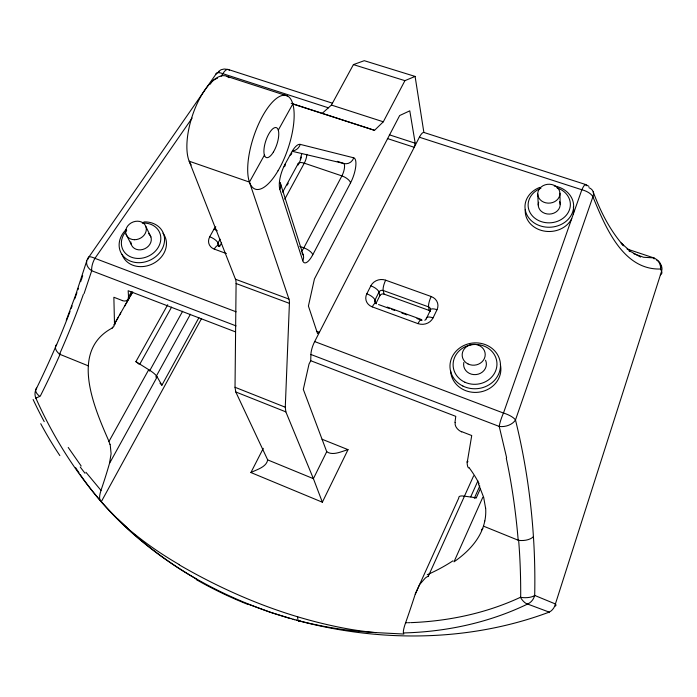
<?xml version="1.0" encoding="UTF-8"?>
<svg xmlns="http://www.w3.org/2000/svg" width="697" height="697" viewBox="0 0 697 697"><rect width="100%" height="100%" fill="white"/><g stroke="black" fill="none" stroke-linecap="round" stroke-linejoin="round"><path stroke-width="1.05" d="M122.332 300.538L113.864 297.262L114.5 323.983L113.838 326.466L112.182 328.052L112.67 327.154M114.5 323.817L132.735 291.834M322.066 439.249L348.021 449.652L322.354 502.206L250.911 472.54C256.749 469.543 266.472 467.173 267.683 459.889L235.778 391.967L235.02 387.271L236.091 283.531A17.338 6.299 -69.4 0 0 235.473 279.244L189.175 161.199L249.439 182.1L288.959 299.091A17.564 5.785 -69.4 0 1 289.412 303.361L285.282 407.214L285.857 411.875L313.397 478.665L326.727 451.682L303.308 389.396L309.024 364.061L310.731 360.724L310.906 354.485A12.128 3.668 -69.3 0 1 314.669 341.565L419.385 137.231A11.474 3.258 -71.7 0 1 423.881 132.456L415.098 76.426L364.27 60.683L353.414 64.603L331.423 105.064L322.232 113.332L291.207 103.313M112.156 328.069C69.038 351.053 94.444 408.093 108.985 441.41L148.731 369.689L135.898 361.656L167.724 304.728M454.975 422.487L455.768 416.344L310.731 360.724M467.565 460.49C466.424 461.397 467.617 470.066 469.429 467.643M586.168 185.777A11.901 2.187 -71.2 0 0 581.847 189.758L503.478 413.051A12.651 2.326 -69.6 0 0 499.226 426.425L506.623 457.702M484.781 521.007C481.322 538.476 468.175 552.041 453.991 561.826L482.803 497.292M316.421 331.171L319.418 332.295L317.562 333.619L308.414 306.027L314.434 278.957L399.66 115.545L409.784 110.832L415.203 143.207L414.227 147.294L387.384 138.546M85.94 472.278L100.978 490.366A260.817 113.925 -63.9 0 0 109.473 463.461L111.102 453.73L110.222 444.86A20.535 18.061 66.8 0 0 110.048 444.311M300.259 158.951L301.723 153.915M87.831 259.362L88.249 257.96L215.695 74.527A10.952 9.2 14.4 0 1 219.172 71.73M86.742 260.913L75.581 295.206L66.25 320.298M403.415 633.094A13.121 2.492 -68.1 0 1 405.61 622.787A283.879 63 -67.2 0 0 415.255 594.132L419.585 584.583L425.292 578.048A22.783 20.126 55.7 0 1 425.745 577.717A19.716 17.425 55.2 0 1 428.324 576.158M82.22 277.214L82.69 275.768M81.505 279.384L81.985 277.937M84.067 293.611L91.699 270.75A11.509 5.079 -68.8 0 1 94.931 258.352L192.128 118.072M474.3 498.102A7.859 2.257 25 0 1 476.295 497.797L480.172 489.155M470.745 496.813L477.889 480.939M474.509 497.815L479.815 485.975M464.246 496.612L473.603 475.885M428.333 576.184L464.463 496.177L476.295 497.797M415.255 594.123L458.792 497.989A15.526 4.409 25.1 0 1 464.463 496.177M467.234 462.32L471.73 435.538L461.754 431.687M424.795 320.228A3.25 2.901 -10 0 0 426.294 318.764L430.223 310.644A3.25 2.893 -9.7 0 0 428.568 306.88A8.068 2.004 -70.2 0 1 431.182 296.513L385.659 280.194A11.204 9.897 -13 0 0 370.865 285.84L366.796 293.82A11.23 9.941 -13.4 0 0 372.285 306.88L417.991 323.635A8.137 2.039 -69.9 0 1 422.007 320.393L416.954 318.546M370.83 285.831A7.998 2.988 26.7 0 1 378.968 292.104L379.839 295.72L375.857 303.674L374.969 300.085A8.015 2.954 26.8 0 0 366.796 293.82M250.911 472.54L263.283 448.345M353.727 157.87A17.007 5.428 -71.3 0 1 350.582 182.806L312.814 254.701A8.608 3.232 27.8 0 0 303.857 247.836L299.841 246.398M278.286 130.139L292.81 103.966L374.524 130.33L383.306 121.801L404.922 80.652L415.098 76.426M287.225 185.088L288.262 183.18M284.768 199.168L304.284 163.176A8.416 2.927 -71.4 0 0 306.854 154.333M282.66 192.128L298.168 163.612M292.792 151.432L343.447 163.386A8.538 8.05 -75.4 0 0 353.745 157.818L300.276 144.392A18.758 6.604 -71.4 0 0 291.564 152.347L285.056 164.222A9.514 3.938 29 0 1 284.141 166.714M196.502 579.085C160.894 558.602 128.588 532.377 101.309 501.666L201.581 318.468M160.014 383.272A7.04 1.873 28.5 0 1 161.887 385.232L198.906 317.693M155.788 377.077L190.412 314.251M109.481 463.453L157.165 376.877A14.219 3.825 28.7 0 0 148.731 369.689M220.113 239.176L218.013 242.965A3.102 2.649 -21.9 0 0 219.067 246.381M149.506 371.074L182.631 311.263M221.62 242.896L219.529 246.668L218.013 242.965A7.737 2.744 29 0 0 209.727 236.771L213.953 229.2A10.803 9.2 -21.5 0 1 215.8 226.804M249.439 182.1L264.407 155.135L264.633 155.745M139.958 363.878L171.584 307.133M131.35 291.956L128.553 296.844L128.152 290.719L235.394 331.842M113.968 324.88L114.23 324.427A7.571 2.152 29.3 0 0 115.057 322.798L114.508 321.848M114.7 323.608L118.438 317.048M119.37 315.419L120.773 312.962M124.493 306.445L125.416 304.816M125.887 304.005L128.196 299.945M128.657 299.144L129.59 297.523M130.513 295.903L132.352 292.67M221.115 76.234L222.874 73.699A10.969 4.443 -72.5 0 1 229.444 70.441M481.366 529.92L482.829 528.335M218.536 71.503L221.123 69.709L224.19 69.012L228.267 69.482L332.521 103.226M555.169 606.076A11.91 3.067 19.8 0 0 555.404 603.968L534.66 595.412A12.119 4.818 3.2 0 1 520.38 597.329C486.21 613.229 448.65 621.158 411.082 622.63M348.021 449.652C341.513 451.403 332.817 456.03 326.727 451.682M410.167 622.665L408.32 622.726M407.405 622.752L405.558 622.804M376.18 632.615L403.877 634.043L403.485 632.946C446.219 631.848 489.006 622.691 527.594 604.046A12.128 11.222 -77.1 0 0 534.66 595.412M297.401 620.452L298.377 620.722C380.301 642.59 469.351 641.963 549.219 612.123A11.823 10.978 -83.5 0 0 555.404 603.968L661.575 271.255A10.821 8.591 -21.5 0 0 660.355 264.25M297.837 620.496C323.373 627.117 349.572 631.264 375.918 632.606A299.388 270.366 -11 0 1 348.143 628.929C288.532 618.143 231.439 595.16 179.164 564.814M296.861 620.243L295.885 619.99L296.417 620.182M294.909 619.729L291.494 618.797M248.393 604.255L270.584 612.41L291.006 618.666M294.448 619.642L294.944 619.781M292.975 619.232L293.472 619.363M353.414 64.603L404.922 80.652M331.423 105.064L383.306 121.801M328.487 107.843L222.874 73.699A10.986 4.435 35.1 0 0 215.695 74.527M419.385 137.231L581.847 189.758A11.988 5.776 18.2 0 1 592.903 196.772C605.048 225.95 622.526 270.27 660.573 269.007L661.575 271.255A10.847 4.879 17 0 1 660.329 274.888M227.196 76.47L287.382 95.951M423.881 132.456L585.646 184.522L588.939 186.369M389.362 134.809L415.203 143.207M322.232 113.332L374.524 130.33M627.039 248.995L653.673 257.864A10.638 10.159 78.9 0 1 660.573 269.007A10.838 8.599 -21.6 0 0 656.6 259.92M337.313 161.329L343.447 163.386A8.486 2.753 -71.4 0 1 341.913 175.888L303.857 247.836A8.634 2.866 -70.4 0 1 301.365 251.225M379.839 295.72A3.189 2.832 -13 0 1 384.047 294.125L429.23 310.47A3.232 2.884 -9.6 0 1 430.441 311.263M387.262 307.072L421.519 319.557M378.549 304.545L389.667 308.597M391.688 309.337L394.72 310.444M401.794 313.023L406.848 314.861M209.753 236.788A10.83 9.235 -21.9 0 0 214.258 249.09L226.377 253.551M235.473 279.244L288.959 299.091M236.091 283.531L289.412 303.361M236.126 311.82L94.931 258.352A11.561 3.154 34.2 0 0 88.249 257.96A11.579 8.965 16.3 0 0 91.699 270.75L236.048 325.891M314.669 341.565L503.478 413.051A12.79 4.47 19.8 0 1 515.484 419.951C524.928 458.208 530.87 497.318 533.423 536.646A473.925 217.159 -74.1 0 1 534.695 595.377M310.906 354.485L499.226 426.425A12.703 8.32 -12.9 0 0 515.484 419.951L592.903 196.772A12.032 8.486 -20.2 0 0 588.904 187.641M235.02 387.271L285.282 407.214M235.778 391.967L285.857 411.875M36.383 398.266L35.765 398.1L39.825 396.41A10.786 5.419 25 0 1 36.662 388.072A424.83 93.851 -55.5 0 0 56.692 344.353A10.969 6.804 22.3 0 0 59.811 354.294L88.458 365.908M483.457 526.13L518.437 540.314A12.224 6.238 -2.1 0 0 533.423 536.646M267.683 459.889L313.397 478.665M633.843 253.752L643.601 257.271L653.673 257.864A10.655 1.411 -70.7 0 1 654.143 258.962M640.587 257.062L630.75 251.556L621.14 243.061L623.606 245.78C609.805 230.176 600.335 211.304 593.217 191.858M628.894 250.842L630.123 251.643M181.377 569.902C142.075 544.984 106.658 513.201 80.286 474.674M127.595 528.091L117.601 518.847M101.309 501.666C74.335 470.736 52.493 435.512 35.826 398.039A10.864 10.577 -45.7 0 1 36.662 388.072M81.183 466.032L68.21 447.457M79.083 472.941L75.624 467.713M157.165 376.877L161.887 385.232M126.026 234.175L131.228 244.377M145.934 226.673L150.9 236.954M478.456 483.971L483.674 497.379L485.548 507.982M313.65 479.292L322.354 502.206M312.805 254.675A17.303 5.663 -70.4 0 1 302.759 260.695L279.819 189.262A9.444 7.972 -18.1 0 0 279.95 182.3M280.307 183.041L303.134 254.849M384.047 294.125L383.193 290.492A7.989 2.213 -70.2 0 1 385.659 280.194M429.23 310.47L428.568 306.88L383.193 290.492A3.206 2.84 -13 0 0 378.968 292.104L374.969 300.085A3.215 2.849 -13.4 0 0 376.023 303.57M537.753 194.088L538.241 205.084M559.944 193.235A11.108 9.453 -3 0 1 543.599 202.104A11.108 9.453 -3 0 1 543.007 185.733A11.108 9.453 -3 0 1 559.944 193.235L560.17 204.273M573.343 207.044A24.229 20.753 -2.7 0 1 573.283 214.162M571.697 218.684A24.229 20.753 -2.7 0 1 543.625 230.968A24.229 20.753 -2.7 0 1 525.311 209.414M60.256 353.902A412.032 88.022 -54.9 0 1 40.339 396.009M83.379 294.308A603.576 134.12 -53.8 0 1 59.306 354.721M548.696 612.306A12.023 1.054 68.4 0 0 549.219 612.123L527.594 604.046A12.354 5.071 63.2 0 1 520.38 597.329M299.884 620.661A11.657 2.535 -75.7 0 1 298.377 620.722M298.325 620.626A11.657 3.023 -76.4 0 1 297.654 616.793M290.518 618.518A427.174 371.327 -9.5 0 1 181.386 569.893M518.629 540.131A459.027 212.759 -74.7 0 1 520.685 597.102M44.242 421.641A249.195 145.473 64.8 0 1 33.116 399.512M81.157 280.229A624.129 144.471 -54.2 0 1 80.678 281.675M78.465 288.227A624.129 144.471 -54.2 0 1 77.959 289.691M76.931 292.635A624.129 144.471 -54.2 0 1 74.718 298.865M72.113 305.948A624.129 144.471 -54.2 0 1 71.225 308.327M70.022 311.515A624.129 144.471 -54.2 0 1 56.858 344.187M506.257 458.173A671.063 324.933 -71.7 0 1 518.219 540.489M248.245 604.569A440.086 412.206 -33.3 0 1 196.205 579.564M148.487 233.512A10.533 8.861 -25.5 0 1 144.88 248.69A10.533 8.861 -25.5 0 1 130.827 241.92M162.906 233.199A23.254 19.603 -25.5 0 1 153.096 263.605A23.254 19.603 -25.5 0 1 122.071 254.379M485.548 360.218A11.396 10.333 -5.3 0 1 476.06 374.577A11.396 10.333 -5.3 0 1 463.836 362.431M500.35 364.444A25.153 22.853 -5.2 0 1 478.752 392.202A25.153 22.853 -5.2 0 1 450.628 370.665M559.63 201.633A10.969 9.375 -2.8 0 1 549.419 214.084A10.969 9.375 -2.8 0 1 538.668 202.252M210.355 84.11A10.176 8.233 -18.9 0 1 217.499 78.238M214.24 249.117A7.763 2.936 -69.8 0 1 219.302 246.477M372.268 306.907A8.05 2.248 -69.9 0 1 376.528 303.805M452.963 560.806A193.417 154.978 13.2 0 1 427.261 574.72M108.854 441.471A17.791 15.369 66.9 0 1 109.926 444.337M100.229 500.49A12.224 4.635 -65.9 0 1 101.056 490.366M485.652 507.991A68.585 55.751 22.7 0 1 484.807 521.016M469.612 468.367A101.37 79.397 29.7 0 1 479.153 483.814M128.387 296.791A8.103 4.992 40.8 0 1 122.358 300.686M461.693 431.948A8.843 5.872 32 0 1 455.202 422.582M179.286 564.622A385.972 337.322 -11.9 0 1 127.455 528.239M85.025 473.272A316.691 254.065 71 0 1 80.233 466.999M59.855 455.585A268.371 187.014 66.7 0 1 40.748 423.706M467.914 461.736A8.312 2.535 25 0 1 467.731 461.222M191.248 164.98A48.624 19.734 -71.8 0 1 196.04 106.092A48.624 19.734 -71.8 0 1 229.052 77.698M350.591 182.832A8.434 3.563 27.8 0 0 341.922 175.905L304.284 163.176A8.364 3.502 28.5 0 0 298.124 165.05M301.906 252.863A8.721 7.562 -18.2 0 1 302.733 260.739M279.845 189.218A18.758 6.63 -71.2 0 1 285.064 164.248M291.564 152.338A9.479 3.999 29 0 1 290.161 155.065M301.444 157.043A16.798 5.916 -71.5 0 1 298.464 164.37M300.276 144.392A9.401 8.765 -76.6 0 1 293.21 150.84M213.953 229.2A7.719 2.779 29.1 0 1 217.22 230.733M426.294 318.764A8.164 3.032 25.7 0 1 433.072 317.884L437.01 309.721A8.146 3.067 25.7 0 0 430.223 310.644M433.037 317.876A11.361 10.141 -10 0 1 418.008 323.6M431.164 296.539A11.344 10.089 -9.7 0 1 436.984 309.712M143.948 221.916A23.358 19.664 -25.5 0 1 163.316 246.346A23.358 19.664 -25.5 0 1 129.503 260.748A23.358 19.664 -25.5 0 1 126.262 229.444M554.254 185.977A24.343 20.814 -2.8 0 1 570.364 216.601A24.343 20.814 -2.8 0 1 531.097 220.479A24.343 20.814 -2.8 0 1 539.739 187.415M142.275 223.11A20.283 17.059 -25.5 0 1 159.988 243.532A20.283 17.059 -25.5 0 1 131.263 257.149A20.283 17.059 -25.5 0 1 126.697 230.498M557.008 187.876A21.137 18.061 -2.8 0 1 566.191 215.347A21.137 18.061 -2.8 0 1 532.656 216.201A21.137 18.061 -2.8 0 1 540.933 188.286M135.898 361.656A7.162 1.934 28.8 0 1 138.912 364.13M134.443 239.716A10.655 8.922 -25.4 0 0 145.629 225.924A10.655 8.922 -25.4 0 0 127.9 225.715A10.655 8.922 -25.4 0 0 134.443 239.716M468.018 363.956A11.535 10.429 -5.6 0 0 485.217 354.468A11.535 10.429 -5.6 0 0 467.835 345.878A11.535 10.429 -5.6 0 0 468.018 363.956M278.068 170.739A49.313 18.174 -71.6 0 0 286.476 95.567A49.313 18.174 -71.6 0 0 248.202 160.789A49.313 18.174 -71.6 0 0 278.068 170.739M273.39 152.068A15.778 5.811 -71.6 0 0 276.491 127.699A15.778 5.811 -71.6 0 0 264.128 148.043A15.778 5.811 -71.6 0 0 273.39 152.068M462.904 386.051A25.284 22.931 -5.3 0 0 500.498 365.097A25.284 22.931 -5.3 0 0 462.311 346.313A25.284 22.931 -5.3 0 0 462.904 386.051M464.951 382.244A21.947 19.908 -5.3 0 0 496.944 363.111A21.947 19.908 -5.3 0 0 463.2 347.803A21.947 19.908 -5.3 0 0 464.951 382.244"/></g></svg>
